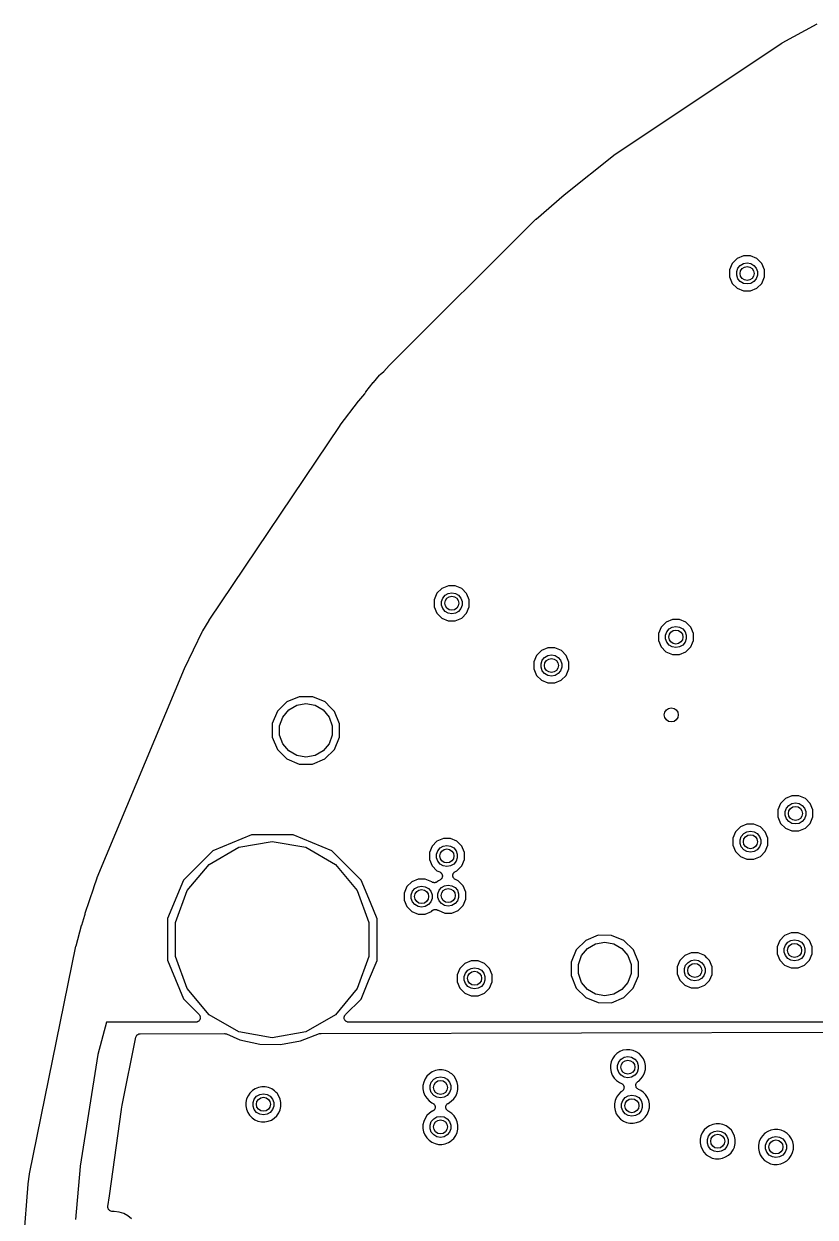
# Model space of a CAD drawing. Extents: x 83.8 to 170.2, y -169.8 to -83.8.
# Drawn here: x 83.84 to 106.44, y -122.99 to -88.9 of the extents above; entities that cross this region are included whole.
import ezdxf

# ---------------------------------------------------------------- set-up
doc = ezdxf.new("R2010")
doc.units = 0
doc.header["$MEASUREMENT"] = 0
doc.layers.add('BLACK', color=7, linetype='CONTINUOUS')

msp = doc.modelspace()

# ---------------------------------------------------------------- linework, layer by layer
at = {"layer": 'Black'}
for p, q in [((105.492, -89.4435), (106.496, -88.8986)), ((100.729, -92.6193), (105.482, -89.4495)), ((105.482, -89.4495), (105.487, -89.4471)), ((105.487, -89.4471), (105.492, -89.4435)), ((99.2713, -93.7829), (100.72, -92.6257)), ((100.72, -92.6257), (100.725, -92.6231)), ((100.725, -92.6231), (100.729, -92.6193)), ((98.468, -94.4743), (99.2677, -93.7859)), ((99.2677, -93.7859), (99.2697, -93.7846)), ((99.2697, -93.7846), (99.2713, -93.7829)), ((94.2786, -98.6487), (98.4612, -94.4806)), ((98.4612, -94.4806), (98.465, -94.478)), ((98.465, -94.478), (98.468, -94.4743)), ((104.068, -95.7461), (103.992, -95.9298)), ((104.209, -95.6056), (104.068, -95.7461)), ((104.393, -95.5296), (104.209, -95.6056)), ((104.231, -95.8791), (104.298, -95.799)), ((104.298, -95.799), (104.389, -95.7467)), ((104.389, -95.7467), (104.492, -95.7285)), ((104.592, -95.5298), (104.393, -95.5296)), ((104.492, -95.7285), (104.595, -95.7467)), ((104.775, -95.6061), (104.592, -95.5298)), ((104.595, -95.7467), (104.685, -95.799)), ((104.685, -95.799), (104.752, -95.8791)), ((104.916, -95.7468), (104.775, -95.6061)), ((104.992, -95.9307), (104.916, -95.7468)), ((103.992, -95.9298), (103.992, -96.1287)), ((103.992, -96.1287), (104.068, -96.3125)), ((104.195, -95.9774), (104.231, -95.8791)), ((104.195, -96.082), (104.195, -95.9774)), ((104.231, -96.1803), (104.195, -96.082)), ((104.752, -95.8791), (104.788, -95.9774)), ((104.788, -96.082), (104.752, -96.1803)), ((104.788, -95.9774), (104.788, -96.082)), ((104.915, -96.3133), (104.992, -96.1296)), ((104.992, -96.1296), (104.992, -95.9307)), ((104.068, -96.3125), (104.208, -96.4533)), ((104.208, -96.4533), (104.392, -96.5296)), ((104.298, -96.2604), (104.231, -96.1803)), ((104.389, -96.3127), (104.298, -96.2604)), ((104.492, -96.3308), (104.389, -96.3127)), ((104.595, -96.3127), (104.492, -96.3308)), ((104.591, -96.5298), (104.775, -96.4538)), ((104.685, -96.2604), (104.595, -96.3127)), ((104.752, -96.1803), (104.685, -96.2604)), ((104.775, -96.4538), (104.915, -96.3133)), ((104.392, -96.5296), (104.591, -96.5298)), ((94.0157, -98.9152), (94.1222, -98.8297)), ((94.1222, -98.8297), (94.272, -98.6558)), ((94.272, -98.6558), (94.2758, -98.6527)), ((94.2758, -98.6527), (94.2786, -98.6487)), ((93.6069, -99.4107), (93.8173, -99.1454)), ((93.8173, -99.1454), (93.8189, -99.144)), ((93.8189, -99.144), (93.82, -99.1421)), ((93.82, -99.1421), (93.9984, -98.9321)), ((93.9984, -98.9321), (94.0077, -98.9244)), ((94.0077, -98.9244), (94.0157, -98.9152)), ((93.3997, -99.6689), (93.5748, -99.4655)), ((93.5748, -99.4655), (93.5951, -99.4286)), ((93.5951, -99.4286), (93.6018, -99.4202)), ((93.6018, -99.4202), (93.6069, -99.4107)), ((92.8736, -100.368), (93.3945, -99.6754)), ((93.3945, -99.6754), (93.3975, -99.6725)), ((93.3975, -99.6725), (93.3997, -99.6689)), ((89.1308, -105.937), (92.8696, -100.373)), ((92.8696, -100.373), (92.872, -100.371)), ((92.872, -100.371), (92.8736, -100.368)), ((95.9599, -104.953), (95.776, -105.029)), ((96.1588, -104.953), (95.9599, -104.953)), ((96.3425, -105.029), (96.1588, -104.953)), ((95.6353, -105.169), (95.559, -105.353)), ((95.776, -105.029), (95.6353, -105.169)), ((95.7623, -105.401), (95.7981, -105.303)), ((95.7981, -105.303), (95.8653, -105.222)), ((95.8653, -105.222), (95.9559, -105.17)), ((95.9559, -105.17), (96.0589, -105.152)), ((96.0589, -105.152), (96.1619, -105.17)), ((96.1619, -105.17), (96.2525, -105.222)), ((96.2525, -105.222), (96.3197, -105.303)), ((96.3197, -105.303), (96.3555, -105.401)), ((96.483, -105.17), (96.3425, -105.029)), ((96.4906, -105.189), (96.483, -105.17)), ((96.559, -105.354), (96.4906, -105.189)), ((95.559, -105.353), (95.5588, -105.552)), ((95.5588, -105.552), (95.6348, -105.736)), ((95.7623, -105.505), (95.7623, -105.401)), ((95.7981, -105.604), (95.7623, -105.505)), ((95.8653, -105.684), (95.7981, -105.604)), ((95.9559, -105.736), (95.8653, -105.684)), ((96.2525, -105.684), (96.1619, -105.736)), ((96.3197, -105.604), (96.2525, -105.684)), ((96.3555, -105.505), (96.3197, -105.604)), ((96.3555, -105.401), (96.3555, -105.505)), ((96.4825, -105.737), (96.5588, -105.553)), ((96.5588, -105.553), (96.559, -105.354)), ((88.9452, -106.24), (89.128, -105.942)), ((89.128, -105.942), (89.1297, -105.94)), ((89.1297, -105.94), (89.1308, -105.937)), ((95.6348, -105.736), (95.7753, -105.877)), ((95.7753, -105.877), (95.959, -105.953)), ((96.0589, -105.754), (95.9559, -105.736)), ((95.959, -105.953), (96.1579, -105.953)), ((96.1619, -105.736), (96.0589, -105.754)), ((96.1579, -105.953), (96.3417, -105.877)), ((96.3417, -105.877), (96.4825, -105.737)), ((102.177, -105.994), (102.036, -106.135)), ((102.361, -105.918), (102.177, -105.994)), ((102.56, -105.918), (102.361, -105.918)), ((102.743, -105.995), (102.56, -105.918)), ((102.884, -106.135), (102.743, -105.995)), ((88.4298, -107.314), (88.939, -106.251)), ((88.939, -106.251), (88.9428, -106.246)), ((88.9428, -106.246), (88.9452, -106.24)), ((102.036, -106.135), (101.96, -106.318)), ((101.96, -106.318), (101.96, -106.517)), ((102.163, -106.366), (102.199, -106.268)), ((102.163, -106.471), (102.163, -106.366)), ((102.199, -106.268), (102.266, -106.188)), ((102.266, -106.188), (102.357, -106.135)), ((102.357, -106.135), (102.46, -106.117)), ((102.46, -106.117), (102.563, -106.135)), ((102.563, -106.135), (102.653, -106.188)), ((102.653, -106.188), (102.72, -106.268)), ((102.72, -106.268), (102.756, -106.366)), ((102.756, -106.366), (102.756, -106.471)), ((102.96, -106.319), (102.884, -106.135)), ((102.96, -106.518), (102.96, -106.319)), ((101.96, -106.517), (102.036, -106.701)), ((102.036, -106.701), (102.176, -106.842)), ((102.199, -106.569), (102.163, -106.471)), ((102.266, -106.649), (102.199, -106.569)), ((102.357, -106.701), (102.266, -106.649)), ((102.46, -106.719), (102.357, -106.701)), ((102.563, -106.701), (102.46, -106.719)), ((102.653, -106.649), (102.563, -106.701)), ((102.72, -106.569), (102.653, -106.649)), ((102.756, -106.471), (102.72, -106.569)), ((102.743, -106.842), (102.883, -106.702)), ((102.883, -106.702), (102.932, -106.585)), ((102.932, -106.585), (102.96, -106.518)), ((102.932, -106.585), (102.932, -106.585)), ((98.4801, -106.947), (98.4038, -107.131)), ((98.6208, -106.807), (98.4801, -106.947)), ((98.8047, -106.731), (98.6208, -106.807)), ((98.6429, -107.081), (98.7101, -107)), ((98.7101, -107), (98.8007, -106.948)), ((98.8007, -106.948), (98.9037, -106.93)), ((99.0036, -106.731), (98.8047, -106.731)), ((98.9037, -106.93), (99.0067, -106.948)), ((99.1873, -106.807), (99.0036, -106.731)), ((99.0067, -106.948), (99.0973, -107)), ((99.0973, -107), (99.1645, -107.081)), ((99.3278, -106.948), (99.1873, -106.807)), ((99.4038, -107.132), (99.3278, -106.948)), ((102.176, -106.842), (102.36, -106.918)), ((102.36, -106.918), (102.559, -106.918)), ((102.559, -106.918), (102.743, -106.842)), ((85.9313, -113.287), (88.4272, -107.32)), ((88.4272, -107.32), (88.429, -107.317)), ((88.429, -107.317), (88.4298, -107.314)), ((98.4038, -107.131), (98.4036, -107.33)), ((98.4036, -107.33), (98.4796, -107.514)), ((98.6071, -107.179), (98.6429, -107.081)), ((98.6071, -107.283), (98.6071, -107.179)), ((98.6429, -107.382), (98.6071, -107.283)), ((98.7101, -107.462), (98.6429, -107.382)), ((99.1645, -107.382), (99.0973, -107.462)), ((99.1645, -107.081), (99.2003, -107.179)), ((99.2003, -107.283), (99.1645, -107.382)), ((99.2003, -107.179), (99.2003, -107.283)), ((99.3273, -107.515), (99.4036, -107.331)), ((99.4036, -107.331), (99.4038, -107.132)), ((98.4796, -107.514), (98.6201, -107.655)), ((98.6201, -107.655), (98.8038, -107.731)), ((98.8007, -107.514), (98.7101, -107.462)), ((98.9037, -107.532), (98.8007, -107.514)), ((98.8038, -107.731), (99.0027, -107.731)), ((99.0067, -107.514), (98.9037, -107.532)), ((99.0027, -107.731), (99.1865, -107.655)), ((99.0973, -107.462), (99.0067, -107.514)), ((99.1865, -107.655), (99.3273, -107.515)), ((91.3491, -108.269), (91.0782, -108.54)), ((91.7028, -108.123), (91.3491, -108.269)), ((91.4016, -108.499), (91.6317, -108.367)), ((91.6317, -108.367), (91.8933, -108.32)), ((92.0855, -108.123), (91.7028, -108.123)), ((91.8933, -108.32), (92.1549, -108.367)), ((92.4389, -108.27), (92.0855, -108.123)), ((92.1549, -108.367), (92.385, -108.499)), ((92.5951, -108.427), (92.4389, -108.27)), ((91.0782, -108.54), (90.9315, -108.893)), ((91.14, -108.952), (91.2309, -108.703)), ((91.2309, -108.703), (91.4016, -108.499)), ((92.385, -108.499), (92.5557, -108.703)), ((92.5557, -108.703), (92.6466, -108.952)), ((92.7093, -108.541), (92.5951, -108.427)), ((92.8555, -108.895), (92.7093, -108.541)), ((90.9315, -108.893), (90.9311, -109.276)), ((91.14, -109.218), (91.14, -108.952)), ((92.6466, -108.952), (92.6466, -109.218)), ((92.8551, -109.277), (92.8555, -108.895)), ((90.9311, -109.276), (91.0773, -109.63)), ((91.2309, -109.468), (91.14, -109.218)), ((92.6466, -109.218), (92.5557, -109.468)), ((92.7084, -109.631), (92.8551, -109.277)), ((91.0773, -109.63), (91.3476, -109.9)), ((91.4016, -109.671), (91.2309, -109.468)), ((91.6317, -109.804), (91.4016, -109.671)), ((92.385, -109.671), (92.1549, -109.804)), ((92.5557, -109.468), (92.385, -109.671)), ((92.4375, -109.901), (92.7084, -109.631)), ((91.3476, -109.9), (91.7011, -110.047)), ((91.8933, -109.85), (91.6317, -109.804)), ((91.7011, -110.047), (92.0838, -110.047)), ((92.1549, -109.804), (91.8933, -109.85)), ((92.0838, -110.047), (92.4375, -109.901)), ((105.591, -111.034), (105.45, -111.174)), ((105.774, -110.958), (105.591, -111.034)), ((105.973, -110.958), (105.774, -110.958)), ((106.157, -111.034), (105.973, -110.958)), ((106.298, -111.175), (106.157, -111.034)), ((105.374, -111.358), (105.373, -111.557)), ((105.45, -111.174), (105.374, -111.358)), ((105.577, -111.405), (105.613, -111.307)), ((105.577, -111.51), (105.577, -111.405)), ((105.613, -111.307), (105.68, -111.227)), ((105.68, -111.227), (105.77, -111.175)), ((105.77, -111.175), (105.873, -111.156)), ((105.873, -111.156), (105.976, -111.175)), ((105.976, -111.175), (106.067, -111.227)), ((106.067, -111.227), (106.134, -111.307)), ((106.134, -111.307), (106.17, -111.405)), ((106.17, -111.405), (106.17, -111.51)), ((106.374, -111.359), (106.298, -111.175)), ((106.373, -111.558), (106.374, -111.359)), ((104.489, -111.765), (104.305, -111.841)), ((104.688, -111.765), (104.489, -111.765)), ((104.872, -111.842), (104.688, -111.765)), ((105.373, -111.557), (105.449, -111.741)), ((105.449, -111.741), (105.59, -111.881)), ((105.613, -111.608), (105.577, -111.51)), ((105.68, -111.688), (105.613, -111.608)), ((105.77, -111.741), (105.68, -111.688)), ((105.873, -111.759), (105.77, -111.741)), ((105.976, -111.741), (105.873, -111.759)), ((106.067, -111.688), (105.976, -111.741)), ((106.134, -111.608), (106.067, -111.688)), ((106.17, -111.51), (106.134, -111.608)), ((106.156, -111.882), (106.297, -111.741)), ((106.297, -111.741), (106.373, -111.558)), ((90.3391, -112.067), (89.2383, -112.522)), ((91.5302, -112.069), (90.3391, -112.067)), ((92.6302, -112.525), (91.5302, -112.069)), ((104.165, -111.982), (104.088, -112.165)), ((104.088, -112.165), (104.088, -112.364)), ((104.305, -111.841), (104.165, -111.982)), ((104.292, -112.213), (104.327, -112.115)), ((104.327, -112.115), (104.395, -112.035)), ((104.395, -112.035), (104.485, -111.982)), ((104.485, -111.982), (104.588, -111.964)), ((104.588, -111.964), (104.691, -111.982)), ((104.691, -111.982), (104.782, -112.035)), ((104.782, -112.035), (104.849, -112.115)), ((104.849, -112.115), (104.885, -112.213)), ((105.012, -111.983), (104.872, -111.842)), ((105.088, -112.166), (105.012, -111.983)), ((105.088, -112.365), (105.088, -112.166)), ((105.59, -111.881), (105.774, -111.958)), ((105.774, -111.958), (105.972, -111.958)), ((105.972, -111.958), (106.156, -111.882)), ((89.1292, -112.913), (89.9727, -112.426)), ((89.9727, -112.426), (90.932, -112.257)), ((90.932, -112.257), (91.8913, -112.426)), ((91.8913, -112.426), (92.7348, -112.913)), ((95.4954, -112.391), (95.4191, -112.575)), ((95.6361, -112.25), (95.4954, -112.391)), ((95.82, -112.174), (95.6361, -112.25)), ((95.6582, -112.524), (95.7254, -112.444)), ((95.7254, -112.444), (95.816, -112.391)), ((95.816, -112.391), (95.919, -112.373)), ((96.0189, -112.175), (95.82, -112.174)), ((95.919, -112.373), (96.022, -112.391)), ((96.2026, -112.251), (96.0189, -112.175)), ((96.022, -112.391), (96.1126, -112.444)), ((96.1126, -112.444), (96.1798, -112.524)), ((96.3431, -112.392), (96.2026, -112.251)), ((96.3623, -112.438), (96.3431, -112.392)), ((96.4191, -112.575), (96.3623, -112.438)), ((104.088, -112.364), (104.164, -112.548)), ((104.292, -112.318), (104.292, -112.213)), ((104.327, -112.416), (104.292, -112.318)), ((104.395, -112.496), (104.327, -112.416)), ((104.485, -112.548), (104.395, -112.496)), ((104.782, -112.496), (104.691, -112.548)), ((104.849, -112.416), (104.782, -112.496)), ((104.885, -112.318), (104.849, -112.416)), ((104.885, -112.213), (104.885, -112.318)), ((105.012, -112.549), (105.088, -112.365)), ((89.2383, -112.522), (88.3953, -113.364)), ((93.4717, -113.368), (92.6302, -112.525)), ((95.4191, -112.575), (95.4189, -112.773)), ((95.4189, -112.773), (95.4949, -112.957)), ((95.6224, -112.622), (95.6582, -112.524)), ((95.6224, -112.727), (95.6224, -112.622)), ((95.6582, -112.825), (95.6224, -112.727)), ((95.7254, -112.905), (95.6582, -112.825)), ((96.1798, -112.825), (96.1126, -112.905)), ((96.1798, -112.524), (96.2156, -112.622)), ((96.2156, -112.727), (96.1798, -112.825)), ((96.2156, -112.622), (96.2156, -112.727)), ((96.3426, -112.958), (96.4189, -112.774)), ((96.4189, -112.774), (96.4191, -112.575)), ((104.164, -112.548), (104.305, -112.689)), ((104.305, -112.689), (104.488, -112.765)), ((104.588, -112.567), (104.485, -112.548)), ((104.488, -112.765), (104.687, -112.765)), ((104.691, -112.548), (104.588, -112.567)), ((104.687, -112.765), (104.871, -112.69)), ((104.871, -112.689), (105.012, -112.549)), ((104.871, -112.69), (104.871, -112.689)), ((104.871, -112.69), (104.871, -112.69)), ((88.5031, -113.66), (89.1292, -112.913)), ((92.7348, -112.913), (93.3609, -113.66)), ((95.4949, -112.957), (95.6354, -113.098)), ((95.6354, -113.098), (95.7126, -113.13)), ((95.7126, -113.13), (95.7266, -113.139)), ((95.816, -112.957), (95.7254, -112.905)), ((95.7266, -113.139), (95.7413, -113.147)), ((95.7413, -113.147), (95.7451, -113.151)), ((95.7451, -113.151), (95.7498, -113.154)), ((95.7498, -113.154), (95.7599, -113.167)), ((95.7599, -113.167), (95.7711, -113.179)), ((95.7711, -113.179), (95.7732, -113.184)), ((95.7732, -113.184), (95.7766, -113.189)), ((95.7766, -113.189), (95.7816, -113.205)), ((95.919, -112.976), (95.816, -112.957)), ((96.022, -112.957), (95.919, -112.976)), ((96.1126, -112.905), (96.022, -112.957)), ((96.0884, -113.204), (96.0948, -113.189)), ((96.0948, -113.189), (96.0998, -113.173)), ((96.0998, -113.173), (96.1032, -113.168)), ((96.1032, -113.168), (96.1053, -113.163)), ((96.1053, -113.163), (96.1166, -113.151)), ((96.1166, -113.151), (96.1267, -113.138)), ((96.1267, -113.138), (96.1314, -113.135)), ((96.1314, -113.135), (96.1352, -113.131)), ((96.1352, -113.131), (96.1499, -113.123)), ((96.1499, -113.123), (96.1639, -113.114)), ((96.1639, -113.114), (96.2019, -113.099)), ((96.2019, -113.099), (96.3426, -112.958)), ((85.8386, -113.571), (85.9276, -113.297)), ((85.9276, -113.297), (85.9301, -113.292)), ((85.9301, -113.292), (85.9313, -113.287)), ((88.3953, -113.364), (87.9385, -114.464)), ((93.7354, -114.006), (93.4717, -113.368)), ((94.915, -113.41), (94.7742, -113.55)), ((95.0988, -113.334), (94.915, -113.41)), ((95.2977, -113.334), (95.0988, -113.334)), ((95.4861, -113.412), (95.2977, -113.334)), ((95.4902, -113.416), (95.4861, -113.412)), ((95.5002, -113.421), (95.4902, -113.416)), ((95.5093, -113.427), (95.5002, -113.421)), ((95.5201, -113.43), (95.5093, -113.427)), ((95.5301, -113.435), (95.5201, -113.43)), ((95.5412, -113.436), (95.5301, -113.435)), ((95.5519, -113.439), (95.5412, -113.436)), ((95.563, -113.438), (95.5519, -113.439)), ((95.574, -113.439), (95.563, -113.438)), ((95.5848, -113.436), (95.574, -113.439)), ((95.5959, -113.435), (95.5848, -113.436)), ((95.6059, -113.43), (95.5959, -113.435)), ((95.6167, -113.427), (95.6059, -113.43)), ((95.6258, -113.421), (95.6167, -113.427)), ((95.6358, -113.416), (95.6258, -113.421)), ((95.6437, -113.408), (95.6358, -113.416)), ((95.6528, -113.402), (95.6437, -113.408)), ((95.6744, -113.38), (95.6528, -113.402)), ((95.7124, -113.365), (95.6744, -113.38)), ((95.7264, -113.356), (95.7124, -113.365)), ((95.7411, -113.348), (95.7264, -113.356)), ((95.7449, -113.344), (95.7411, -113.348)), ((95.7496, -113.341), (95.7449, -113.344)), ((95.7597, -113.328), (95.7496, -113.341)), ((95.771, -113.316), (95.7597, -113.328)), ((95.7637, -113.574), (95.8543, -113.522)), ((95.7731, -113.311), (95.771, -113.316)), ((95.7765, -113.306), (95.7731, -113.311)), ((95.7815, -113.29), (95.7765, -113.306)), ((95.7879, -113.275), (95.7815, -113.29)), ((95.7816, -113.205), (95.7879, -113.22)), ((95.7879, -113.22), (95.7882, -113.226)), ((95.7881, -113.269), (95.7879, -113.275)), ((95.7898, -113.264), (95.7881, -113.269)), ((95.7882, -113.226), (95.7898, -113.231)), ((95.7898, -113.231), (95.7891, -113.248)), ((95.7891, -113.248), (95.7898, -113.264)), ((95.8543, -113.522), (95.9573, -113.503)), ((95.9573, -113.503), (96.0603, -113.522)), ((96.0603, -113.522), (96.1509, -113.574)), ((96.0865, -113.215), (96.0882, -113.21)), ((96.0872, -113.232), (96.0865, -113.215)), ((96.0865, -113.248), (96.0872, -113.232)), ((96.0881, -113.253), (96.0865, -113.248)), ((96.0884, -113.259), (96.0881, -113.253)), ((96.0882, -113.21), (96.0884, -113.204)), ((96.0947, -113.274), (96.0884, -113.259)), ((96.0997, -113.29), (96.0947, -113.274)), ((96.1031, -113.295), (96.0997, -113.29)), ((96.1052, -113.3), (96.1031, -113.295)), ((96.1164, -113.312), (96.1052, -113.3)), ((96.1265, -113.325), (96.1164, -113.312)), ((96.1312, -113.328), (96.1265, -113.325)), ((96.135, -113.332), (96.1312, -113.328)), ((96.1497, -113.34), (96.135, -113.332)), ((96.1637, -113.349), (96.1497, -113.34)), ((96.2409, -113.381), (96.1637, -113.349)), ((96.3814, -113.522), (96.2409, -113.381)), ((96.4574, -113.706), (96.3814, -113.522)), ((85.5901, -114.307), (85.8336, -113.58)), ((85.8336, -113.58), (85.8386, -113.571)), ((88.1699, -114.575), (88.5031, -113.66)), ((93.3609, -113.66), (93.6941, -114.575)), ((94.6979, -113.734), (94.6977, -113.933)), ((94.7742, -113.55), (94.6979, -113.734)), ((94.9013, -113.781), (94.937, -113.683)), ((94.9013, -113.886), (94.9013, -113.781)), ((94.937, -113.683), (95.0043, -113.603)), ((95.0043, -113.603), (95.0948, -113.551)), ((95.0948, -113.551), (95.1978, -113.533)), ((95.1978, -113.533), (95.3008, -113.551)), ((95.3008, -113.551), (95.3914, -113.603)), ((95.3914, -113.603), (95.4586, -113.683)), ((95.4586, -113.683), (95.4944, -113.781)), ((95.4944, -113.781), (95.4944, -113.886)), ((95.6607, -113.752), (95.6965, -113.654)), ((95.6607, -113.857), (95.6607, -113.752)), ((95.6965, -113.955), (95.6607, -113.857)), ((95.6965, -113.654), (95.7637, -113.574)), ((96.1509, -113.574), (96.2181, -113.654)), ((96.2181, -113.654), (96.2539, -113.752)), ((96.2539, -113.857), (96.2181, -113.955)), ((96.2539, -113.752), (96.2539, -113.857)), ((96.4572, -113.904), (96.4574, -113.706)), ((93.9265, -114.469), (93.7354, -114.006)), ((94.6977, -113.933), (94.7737, -114.117)), ((94.7737, -114.117), (94.9142, -114.257)), ((94.937, -113.984), (94.9013, -113.886)), ((95.0043, -114.064), (94.937, -113.984)), ((95.0948, -114.117), (95.0043, -114.064)), ((95.1978, -114.135), (95.0948, -114.117)), ((95.3008, -114.117), (95.1978, -114.135)), ((95.3914, -114.064), (95.3008, -114.117)), ((95.4586, -113.984), (95.3914, -114.064)), ((95.4944, -113.886), (95.4586, -113.984)), ((95.5294, -114.217), (95.5385, -114.211)), ((95.5385, -114.211), (95.5492, -114.208)), ((95.5492, -114.208), (95.5593, -114.203)), ((95.5593, -114.203), (95.5703, -114.203)), ((95.5703, -114.203), (95.5811, -114.2)), ((95.5811, -114.2), (95.5921, -114.201)), ((95.5921, -114.201), (95.6032, -114.2)), ((95.6032, -114.2), (95.6139, -114.203)), ((95.6139, -114.203), (95.625, -114.204)), ((95.625, -114.204), (95.6351, -114.208)), ((95.6351, -114.208), (95.6458, -114.211)), ((95.6458, -114.211), (95.6549, -114.218)), ((95.7637, -114.035), (95.6965, -113.955)), ((95.8543, -114.088), (95.7637, -114.035)), ((95.9573, -114.106), (95.8543, -114.088)), ((96.0603, -114.088), (95.9573, -114.106)), ((96.1509, -114.035), (96.0603, -114.088)), ((96.2181, -113.955), (96.1509, -114.035)), ((96.2401, -114.229), (96.3809, -114.088)), ((96.3809, -114.088), (96.4572, -113.904)), ((85.4884, -114.65), (85.5808, -114.365)), ((85.5808, -114.365), (85.5843, -114.333)), ((85.5843, -114.333), (85.5881, -114.32)), ((85.5881, -114.32), (85.5901, -114.307)), ((87.9385, -114.464), (87.9375, -115.655)), ((93.9255, -115.66), (93.9265, -114.469)), ((94.9142, -114.257), (95.0979, -114.334)), ((95.0979, -114.334), (95.2969, -114.334)), ((95.2969, -114.334), (95.4807, -114.258)), ((95.4807, -114.258), (95.5023, -114.236)), ((95.5023, -114.236), (95.5114, -114.23)), ((95.5114, -114.23), (95.5193, -114.222)), ((95.5193, -114.222), (95.5294, -114.217)), ((95.6549, -114.218), (95.665, -114.222)), ((95.665, -114.222), (95.669, -114.226)), ((95.669, -114.226), (95.8574, -114.305)), ((95.8574, -114.305), (96.0563, -114.305)), ((96.0563, -114.305), (96.2401, -114.229)), ((85.3283, -115.243), (85.4866, -114.656)), ((85.4866, -114.656), (85.4879, -114.653)), ((85.4879, -114.653), (85.4884, -114.65)), ((88.1699, -115.549), (88.1699, -114.575)), ((93.6941, -114.575), (93.6941, -115.549)), ((105.749, -114.871), (105.565, -114.947)), ((105.948, -114.871), (105.749, -114.871)), ((106.132, -114.947), (105.948, -114.871)), ((99.8835, -115.087), (99.6126, -115.357)), ((100.237, -114.94), (99.8835, -115.087)), ((99.936, -115.317), (100.166, -115.184)), ((100.166, -115.184), (100.428, -115.138)), ((100.62, -114.941), (100.237, -114.94)), ((100.428, -115.138), (100.689, -115.184)), ((100.973, -115.088), (100.62, -114.941)), ((100.689, -115.184), (100.919, -115.317)), ((101.244, -115.358), (100.973, -115.088)), ((105.424, -115.087), (105.348, -115.271)), ((105.565, -114.947), (105.424, -115.087)), ((105.551, -115.318), (105.587, -115.22)), ((105.587, -115.22), (105.654, -115.14)), ((105.654, -115.14), (105.745, -115.088)), ((105.745, -115.088), (105.848, -115.07)), ((105.848, -115.07), (105.951, -115.088)), ((105.951, -115.088), (106.042, -115.14)), ((106.042, -115.14), (106.109, -115.22)), ((106.109, -115.22), (106.145, -115.318)), ((106.272, -115.088), (106.132, -114.947)), ((106.348, -115.272), (106.272, -115.088)), ((84.0027, -121.756), (85.3264, -115.25)), ((85.3264, -115.25), (85.3279, -115.247)), ((85.3279, -115.247), (85.3283, -115.243)), ((88.5031, -116.464), (88.1699, -115.549)), ((93.6941, -115.549), (93.3609, -116.464)), ((99.6126, -115.357), (99.4659, -115.71)), ((99.6744, -115.77), (99.7653, -115.52)), ((99.7653, -115.52), (99.936, -115.317)), ((100.919, -115.317), (101.09, -115.52)), ((101.09, -115.52), (101.181, -115.77)), ((101.39, -115.712), (101.244, -115.358)), ((102.715, -115.519), (102.575, -115.66)), ((102.899, -115.443), (102.715, -115.519)), ((103.098, -115.443), (102.899, -115.443)), ((103.282, -115.52), (103.098, -115.443)), ((103.347, -115.585), (103.282, -115.52)), ((105.348, -115.271), (105.348, -115.47)), ((105.348, -115.47), (105.424, -115.654)), ((105.551, -115.423), (105.551, -115.318)), ((105.587, -115.521), (105.551, -115.423)), ((105.654, -115.601), (105.587, -115.521)), ((106.109, -115.521), (106.042, -115.601)), ((106.145, -115.423), (106.109, -115.521)), ((106.145, -115.318), (106.145, -115.423)), ((106.272, -115.654), (106.348, -115.471)), ((106.348, -115.471), (106.348, -115.272)), ((87.9375, -115.655), (88.3923, -116.756)), ((93.6828, -116.244), (93.9255, -115.66)), ((96.2867, -115.885), (96.2104, -116.069)), ((96.4275, -115.745), (96.2867, -115.885)), ((96.6113, -115.669), (96.4275, -115.745)), ((96.5168, -115.938), (96.6073, -115.886)), ((96.6073, -115.886), (96.7103, -115.868)), ((96.8102, -115.669), (96.6113, -115.669)), ((96.7103, -115.868), (96.8133, -115.886)), ((96.9939, -115.745), (96.8102, -115.669)), ((96.8133, -115.886), (96.9039, -115.938)), ((97.1345, -115.886), (96.9939, -115.745)), ((97.2104, -116.07), (97.1345, -115.886)), ((99.4659, -115.71), (99.4655, -116.093)), ((99.6744, -116.035), (99.6744, -115.77)), ((101.181, -115.77), (101.181, -116.035)), ((101.39, -116.067), (101.39, -115.712)), ((102.575, -115.66), (102.498, -115.843)), ((102.498, -115.843), (102.498, -116.042)), ((102.702, -115.891), (102.737, -115.793)), ((102.702, -115.996), (102.702, -115.891)), ((102.737, -115.793), (102.805, -115.713)), ((102.805, -115.713), (102.895, -115.66)), ((102.895, -115.66), (102.998, -115.642)), ((102.998, -115.642), (103.101, -115.66)), ((103.101, -115.66), (103.192, -115.713)), ((103.192, -115.713), (103.259, -115.793)), ((103.259, -115.793), (103.295, -115.891)), ((103.295, -115.891), (103.295, -115.996)), ((103.422, -115.66), (103.347, -115.585)), ((103.498, -115.844), (103.422, -115.66)), ((103.498, -116.043), (103.498, -115.844)), ((105.424, -115.654), (105.564, -115.794)), ((105.564, -115.794), (105.748, -115.871)), ((105.745, -115.654), (105.654, -115.601)), ((105.848, -115.672), (105.745, -115.654)), ((105.748, -115.871), (105.947, -115.871)), ((105.951, -115.654), (105.848, -115.672)), ((105.947, -115.871), (106.131, -115.795)), ((106.042, -115.601), (105.951, -115.654)), ((106.131, -115.795), (106.272, -115.654)), ((93.4687, -116.76), (93.6828, -116.244)), ((96.2104, -116.069), (96.2103, -116.268)), ((96.4138, -116.117), (96.4495, -116.018)), ((96.4138, -116.221), (96.4138, -116.117)), ((96.4495, -116.32), (96.4138, -116.221)), ((96.4495, -116.018), (96.5168, -115.938)), ((96.9039, -115.938), (96.9711, -116.018)), ((96.9711, -116.018), (97.0069, -116.117)), ((97.0069, -116.221), (96.9711, -116.32)), ((97.0069, -116.117), (97.0069, -116.221)), ((97.2103, -116.269), (97.2104, -116.118)), ((97.2104, -116.118), (97.2104, -116.07)), ((97.2104, -116.118), (97.2104, -116.118)), ((99.4655, -116.093), (99.6117, -116.447)), ((99.7653, -116.285), (99.6744, -116.035)), ((101.181, -116.035), (101.09, -116.285)), ((101.243, -116.448), (101.39, -116.095)), ((101.39, -116.095), (101.39, -116.067)), ((102.498, -116.042), (102.574, -116.226)), ((102.574, -116.226), (102.715, -116.367)), ((102.737, -116.094), (102.702, -115.996)), ((102.805, -116.174), (102.737, -116.094)), ((102.895, -116.226), (102.805, -116.174)), ((102.998, -116.244), (102.895, -116.226)), ((103.101, -116.226), (102.998, -116.244)), ((103.192, -116.174), (103.101, -116.226)), ((103.259, -116.094), (103.192, -116.174)), ((103.295, -115.996), (103.259, -116.094)), ((103.281, -116.367), (103.422, -116.227)), ((103.422, -116.227), (103.491, -116.061)), ((103.491, -116.061), (103.498, -116.043)), ((103.491, -116.061), (103.491, -116.061)), ((103.491, -116.061), (103.491, -116.061)), ((89.1292, -117.211), (88.5031, -116.464)), ((93.3609, -116.464), (92.7348, -117.211)), ((96.2103, -116.268), (96.2862, -116.452)), ((96.2862, -116.452), (96.4267, -116.593)), ((96.4267, -116.593), (96.6104, -116.669)), ((96.5168, -116.4), (96.4495, -116.32)), ((96.6073, -116.452), (96.5168, -116.4)), ((96.7103, -116.47), (96.6073, -116.452)), ((96.8133, -116.452), (96.7103, -116.47)), ((96.8094, -116.669), (96.9932, -116.593)), ((96.9039, -116.4), (96.8133, -116.452)), ((96.9711, -116.32), (96.9039, -116.4)), ((96.9932, -116.593), (97.134, -116.453)), ((97.134, -116.453), (97.2103, -116.269)), ((99.6117, -116.447), (99.882, -116.718)), ((99.936, -116.489), (99.7653, -116.285)), ((100.166, -116.621), (99.936, -116.489)), ((100.919, -116.489), (100.689, -116.621)), ((101.09, -116.285), (100.919, -116.489)), ((100.972, -116.719), (101.243, -116.448)), ((102.715, -116.367), (102.898, -116.443)), ((102.898, -116.443), (103.097, -116.443)), ((103.097, -116.443), (103.281, -116.367)), ((88.3923, -116.756), (88.8413, -117.205)), ((93.0221, -117.206), (93.4687, -116.76)), ((96.6104, -116.669), (96.8094, -116.669)), ((99.882, -116.718), (100.235, -116.864)), ((100.428, -116.668), (100.166, -116.621)), ((100.235, -116.864), (100.618, -116.865)), ((100.689, -116.621), (100.428, -116.668)), ((100.618, -116.865), (100.972, -116.719)), ((88.8413, -117.205), (88.8507, -117.219)), ((88.8507, -117.219), (88.8614, -117.232)), ((88.8614, -117.232), (88.8633, -117.237)), ((88.8633, -117.237), (88.8665, -117.242)), ((88.8665, -117.242), (88.8708, -117.258)), ((88.8708, -117.258), (88.8765, -117.273)), ((88.8765, -117.273), (88.8765, -117.279)), ((88.8765, -117.279), (88.8779, -117.284)), ((89.9727, -117.698), (89.1292, -117.211)), ((92.7348, -117.211), (91.8913, -117.698)), ((92.9853, -117.285), (92.9868, -117.279)), ((92.9868, -117.274), (92.9925, -117.258)), ((92.9868, -117.279), (92.9868, -117.274)), ((92.9925, -117.258), (92.9968, -117.242)), ((92.9968, -117.242), (93, -117.238)), ((93, -117.238), (93.0019, -117.232)), ((93.0019, -117.232), (93.0126, -117.22)), ((93.0126, -117.22), (93.0221, -117.206)), ((86.1969, -117.422), (85.9505, -118.343)), ((88.7514, -117.422), (86.1969, -117.422)), ((88.7677, -117.419), (88.7514, -117.422)), ((88.7841, -117.418), (88.7677, -117.419)), ((88.7892, -117.416), (88.7841, -117.418)), ((88.7948, -117.415), (88.7892, -117.416)), ((88.8091, -117.406), (88.7948, -117.415)), ((88.8241, -117.399), (88.8091, -117.406)), ((88.8281, -117.395), (88.8241, -117.399)), ((88.833, -117.392), (88.8281, -117.395)), ((88.8436, -117.38), (88.833, -117.392)), ((88.8553, -117.368), (88.8436, -117.38)), ((88.8577, -117.363), (88.8553, -117.368)), ((88.8614, -117.359), (88.8577, -117.363)), ((88.867, -117.343), (88.8614, -117.359)), ((88.874, -117.328), (88.867, -117.343)), ((88.8745, -117.323), (88.874, -117.328)), ((88.8764, -117.317), (88.8745, -117.323)), ((88.8779, -117.284), (88.8764, -117.301)), ((88.8764, -117.301), (88.8764, -117.317)), ((92.9868, -117.301), (92.9853, -117.285)), ((92.9868, -117.318), (92.9868, -117.301)), ((92.9887, -117.323), (92.9868, -117.318)), ((92.9891, -117.329), (92.9887, -117.323)), ((92.9962, -117.344), (92.9891, -117.329)), ((93.0019, -117.359), (92.9962, -117.344)), ((93.0054, -117.364), (93.0019, -117.359)), ((93.0078, -117.369), (93.0054, -117.364)), ((93.0195, -117.38), (93.0078, -117.369)), ((93.0302, -117.393), (93.0195, -117.38)), ((93.035, -117.396), (93.0302, -117.393)), ((93.0389, -117.4), (93.035, -117.396)), ((93.054, -117.407), (93.0389, -117.4)), ((93.0684, -117.415), (93.054, -117.407)), ((93.0738, -117.416), (93.0684, -117.415)), ((93.0789, -117.419), (93.0738, -117.416)), ((93.0954, -117.42), (93.0789, -117.419)), ((93.1118, -117.423), (93.0954, -117.42)), ((114.449, -117.426), (93.1118, -117.423)), ((86.6481, -119.797), (87.0368, -117.854)), ((87.0368, -117.854), (87.0442, -117.835)), ((87.0442, -117.835), (87.0512, -117.815)), ((87.0512, -117.815), (87.0522, -117.814)), ((87.0522, -117.814), (87.0528, -117.813)), ((87.0528, -117.813), (87.0663, -117.797)), ((87.0663, -117.797), (87.0795, -117.781)), ((87.0795, -117.781), (87.0808, -117.781)), ((87.0808, -117.781), (87.0819, -117.779)), ((87.0819, -117.779), (87.0999, -117.77)), ((87.0999, -117.77), (87.1176, -117.759)), ((87.1176, -117.759), (87.1192, -117.759)), ((87.1192, -117.759), (87.1206, -117.758)), ((87.1206, -117.758), (87.1408, -117.755)), ((87.1408, -117.755), (87.161, -117.752)), ((87.161, -117.752), (89.5715, -117.747)), ((89.5715, -117.747), (89.5756, -117.747)), ((89.5756, -117.747), (89.5797, -117.747)), ((89.5797, -117.747), (89.5972, -117.751)), ((89.5972, -117.751), (89.615, -117.754)), ((89.615, -117.754), (89.6186, -117.756)), ((89.6186, -117.756), (89.6226, -117.757)), ((89.6226, -117.757), (90.0023, -117.923)), ((90.932, -117.867), (89.9727, -117.698)), ((90.0023, -117.923), (90.5758, -118.049)), ((91.8913, -117.698), (90.932, -117.867)), ((91.1628, -118.062), (91.741, -117.96)), ((91.741, -117.96), (92.2821, -117.75)), ((92.2821, -117.75), (92.2833, -117.75)), ((92.2833, -117.75), (92.2843, -117.749)), ((92.2843, -117.749), (92.3049, -117.745)), ((92.3049, -117.745), (92.3254, -117.741)), ((92.3254, -117.741), (92.3266, -117.741)), ((92.3266, -117.741), (92.3278, -117.741)), ((92.3278, -117.741), (115.325, -117.695)), ((90.5758, -118.049), (91.1628, -118.062)), ((100.856, -118.263), (100.774, -118.316)), ((100.947, -118.226), (100.856, -118.263)), ((101.044, -118.208), (100.947, -118.226)), ((101.142, -118.208), (101.044, -118.208)), ((101.238, -118.228), (101.142, -118.208)), ((101.328, -118.266), (101.238, -118.228)), ((101.41, -118.321), (101.328, -118.266)), ((85.9492, -118.349), (85.442, -121.539)), ((85.9505, -118.343), (85.9492, -118.349)), ((100.61, -118.556), (100.59, -118.652)), ((100.649, -118.466), (100.61, -118.556)), ((100.704, -118.385), (100.649, -118.466)), ((100.774, -118.316), (100.704, -118.385)), ((100.793, -118.656), (100.828, -118.557)), ((100.828, -118.557), (100.896, -118.477)), ((100.896, -118.477), (100.986, -118.425)), ((100.986, -118.425), (101.089, -118.407)), ((101.089, -118.407), (101.192, -118.425)), ((101.192, -118.425), (101.283, -118.477)), ((101.283, -118.477), (101.35, -118.557)), ((101.35, -118.557), (101.386, -118.656)), ((101.479, -118.39), (101.41, -118.321)), ((101.533, -118.472), (101.479, -118.39)), ((101.57, -118.563), (101.533, -118.472)), ((101.589, -118.658), (101.57, -118.563)), ((95.3501, -118.963), (95.2947, -119.044)), ((95.4202, -118.894), (95.3501, -118.963)), ((95.5022, -118.841), (95.4202, -118.894)), ((95.5931, -118.804), (95.5022, -118.841)), ((95.6894, -118.786), (95.5931, -118.804)), ((95.632, -119.003), (95.735, -118.985)), ((95.7875, -118.786), (95.6894, -118.786)), ((95.735, -118.985), (95.838, -119.003)), ((95.8835, -118.806), (95.7875, -118.786)), ((95.9739, -118.844), (95.8835, -118.806)), ((96.0066, -118.866), (95.9739, -118.844)), ((96.0552, -118.899), (96.0066, -118.866)), ((96.0066, -118.866), (96.0066, -118.866)), ((96.1243, -118.968), (96.0552, -118.899)), ((96.1786, -119.05), (96.1243, -118.968)), ((100.59, -118.652), (100.589, -118.75)), ((100.589, -118.75), (100.606, -118.846)), ((100.606, -118.846), (100.642, -118.938)), ((100.642, -118.938), (100.696, -119.02)), ((100.793, -118.76), (100.793, -118.656)), ((100.828, -118.859), (100.793, -118.76)), ((100.896, -118.939), (100.828, -118.859)), ((100.986, -118.991), (100.896, -118.939)), ((101.283, -118.939), (101.192, -118.991)), ((101.35, -118.859), (101.283, -118.939)), ((101.386, -118.76), (101.35, -118.859)), ((101.386, -118.656), (101.386, -118.76)), ((101.47, -119.036), (101.526, -118.956)), ((101.526, -118.956), (101.566, -118.867)), ((101.566, -118.867), (101.588, -118.772)), ((101.588, -118.772), (101.589, -118.658)), ((90.4463, -119.324), (90.3643, -119.378)), ((90.5372, -119.287), (90.4463, -119.324)), ((90.6336, -119.269), (90.5372, -119.287)), ((90.7316, -119.269), (90.6336, -119.269)), ((90.8277, -119.289), (90.7316, -119.269)), ((90.9181, -119.327), (90.8277, -119.289)), ((90.9994, -119.382), (90.9181, -119.327)), ((95.2357, -119.23), (95.2343, -119.328)), ((95.2343, -119.328), (95.252, -119.424)), ((95.2561, -119.134), (95.2357, -119.23)), ((95.2947, -119.044), (95.2561, -119.134)), ((95.4384, -119.234), (95.4742, -119.135)), ((95.4384, -119.338), (95.4384, -119.234)), ((95.4742, -119.135), (95.5414, -119.055)), ((95.5414, -119.055), (95.632, -119.003)), ((95.838, -119.003), (95.9286, -119.055)), ((95.9286, -119.055), (95.9958, -119.135)), ((95.9958, -119.135), (96.0315, -119.234)), ((96.0315, -119.234), (96.0315, -119.338)), ((96.216, -119.141), (96.1786, -119.05)), ((96.2348, -119.236), (96.216, -119.141)), ((96.2332, -119.35), (96.2348, -119.236)), ((100.696, -119.02), (100.764, -119.091)), ((100.764, -119.091), (100.844, -119.147)), ((100.844, -119.147), (100.903, -119.172)), ((100.903, -119.172), (100.906, -119.174)), ((100.906, -119.174), (100.909, -119.175)), ((100.909, -119.175), (100.924, -119.186)), ((100.924, -119.186), (100.939, -119.197)), ((100.939, -119.197), (100.942, -119.199)), ((100.942, -119.199), (100.944, -119.202)), ((100.944, -119.202), (100.955, -119.217)), ((100.955, -119.217), (100.966, -119.232)), ((100.973, -119.325), (100.965, -119.342)), ((100.966, -119.232), (100.967, -119.235)), ((100.967, -119.235), (100.969, -119.238)), ((100.969, -119.238), (100.973, -119.257)), ((100.973, -119.257), (100.978, -119.274)), ((100.974, -119.322), (100.973, -119.325)), ((100.975, -119.318), (100.974, -119.322)), ((100.976, -119.3), (100.975, -119.318)), ((100.979, -119.281), (100.976, -119.3)), ((100.978, -119.274), (100.978, -119.278)), ((100.978, -119.278), (100.979, -119.281)), ((101.089, -119.009), (100.986, -118.991)), ((101.192, -118.991), (101.089, -119.009)), ((101.314, -119.233), (101.316, -119.216)), ((101.315, -119.238), (101.314, -119.233)), ((101.315, -119.244), (101.315, -119.238)), ((101.32, -119.26), (101.315, -119.244)), ((101.316, -119.216), (101.317, -119.2)), ((101.317, -119.2), (101.319, -119.195)), ((101.319, -119.195), (101.32, -119.189)), ((101.32, -119.189), (101.327, -119.174)), ((101.323, -119.276), (101.32, -119.26)), ((101.326, -119.281), (101.323, -119.276)), ((101.328, -119.286), (101.326, -119.281)), ((101.327, -119.174), (101.334, -119.159)), ((101.338, -119.299), (101.328, -119.286)), ((101.334, -119.159), (101.337, -119.155)), ((101.337, -119.155), (101.34, -119.15)), ((101.347, -119.313), (101.338, -119.299)), ((101.34, -119.15), (101.352, -119.139)), ((101.351, -119.317), (101.347, -119.313)), ((101.354, -119.321), (101.351, -119.317)), ((101.352, -119.139), (101.364, -119.126)), ((101.368, -119.33), (101.354, -119.321)), ((101.364, -119.126), (101.369, -119.124)), ((101.369, -119.124), (101.373, -119.12)), ((101.373, -119.12), (101.399, -119.104)), ((101.399, -119.104), (101.47, -119.036)), ((90.2002, -119.617), (90.1798, -119.713)), ((90.2388, -119.527), (90.2002, -119.617)), ((90.2942, -119.446), (90.2388, -119.527)), ((90.3643, -119.378), (90.2942, -119.446)), ((90.3825, -119.717), (90.4183, -119.619)), ((90.4183, -119.619), (90.4855, -119.538)), ((90.4855, -119.538), (90.5761, -119.486)), ((90.5761, -119.486), (90.6791, -119.468)), ((90.6791, -119.468), (90.7821, -119.486)), ((90.7821, -119.486), (90.8727, -119.538)), ((90.8727, -119.538), (90.9399, -119.619)), ((90.9399, -119.619), (90.9757, -119.717)), ((91.0452, -119.428), (90.9994, -119.382)), ((91.0684, -119.452), (91.0452, -119.428)), ((91.1227, -119.533), (91.0684, -119.452)), ((91.1601, -119.624), (91.1227, -119.533)), ((91.179, -119.719), (91.1601, -119.624)), ((95.252, -119.424), (95.2881, -119.516)), ((95.2881, -119.516), (95.3412, -119.598)), ((95.3412, -119.598), (95.4093, -119.669)), ((95.4093, -119.669), (95.4899, -119.725)), ((95.4742, -119.436), (95.4384, -119.338)), ((95.5414, -119.517), (95.4742, -119.436)), ((95.632, -119.569), (95.5414, -119.517)), ((95.735, -119.587), (95.632, -119.569)), ((95.838, -119.569), (95.735, -119.587)), ((95.9286, -119.517), (95.838, -119.569)), ((95.9958, -119.436), (95.9286, -119.517)), ((96.0315, -119.338), (95.9958, -119.436)), ((96.0443, -119.682), (96.1153, -119.614)), ((96.1153, -119.614), (96.1718, -119.534)), ((96.1718, -119.534), (96.2117, -119.445)), ((96.2117, -119.445), (96.2332, -119.35)), ((100.724, -119.656), (100.704, -119.752)), ((100.763, -119.566), (100.724, -119.656)), ((100.818, -119.485), (100.763, -119.566)), ((100.888, -119.416), (100.818, -119.485)), ((100.921, -119.395), (100.888, -119.416)), ((100.907, -119.756), (100.942, -119.657)), ((100.924, -119.392), (100.921, -119.395)), ((100.927, -119.391), (100.924, -119.392)), ((100.94, -119.377), (100.927, -119.391)), ((100.954, -119.365), (100.94, -119.377)), ((100.942, -119.657), (101.01, -119.577)), ((100.955, -119.361), (100.954, -119.365)), ((100.958, -119.359), (100.955, -119.361)), ((100.965, -119.342), (100.958, -119.359)), ((101.01, -119.577), (101.1, -119.525)), ((101.1, -119.525), (101.203, -119.507)), ((101.203, -119.507), (101.306, -119.525)), ((101.306, -119.525), (101.397, -119.577)), ((101.382, -119.34), (101.368, -119.33)), ((101.387, -119.342), (101.382, -119.34)), ((101.391, -119.345), (101.387, -119.342)), ((101.442, -119.366), (101.391, -119.345)), ((101.397, -119.577), (101.464, -119.657)), ((101.46, -119.378), (101.442, -119.366)), ((101.523, -119.421), (101.46, -119.378)), ((101.46, -119.378), (101.46, -119.378)), ((101.464, -119.657), (101.5, -119.756)), ((101.592, -119.49), (101.523, -119.421)), ((101.647, -119.572), (101.592, -119.49)), ((101.684, -119.663), (101.647, -119.572)), ((101.703, -119.758), (101.684, -119.663)), ((86.2806, -122.388), (86.6248, -119.914)), ((86.6248, -119.914), (86.626, -119.911)), ((86.626, -119.911), (86.6261, -119.907)), ((86.6261, -119.907), (86.6481, -119.797)), ((90.1798, -119.713), (90.1784, -119.811)), ((90.1784, -119.811), (90.1961, -119.908)), ((90.1961, -119.908), (90.2322, -119.999)), ((90.2322, -119.999), (90.2853, -120.081)), ((90.3825, -119.821), (90.3825, -119.717)), ((90.4183, -119.92), (90.3825, -119.821)), ((90.4855, -120), (90.4183, -119.92)), ((90.5761, -120.052), (90.4855, -120)), ((90.8727, -120), (90.7821, -120.052)), ((90.9399, -119.92), (90.8727, -120)), ((90.9757, -119.821), (90.9399, -119.92)), ((90.9757, -119.717), (90.9757, -119.821)), ((91.116, -120.017), (91.1558, -119.928)), ((91.1558, -119.928), (91.1774, -119.833)), ((91.1774, -119.833), (91.179, -119.719)), ((95.5022, -119.968), (95.4202, -120.022)), ((95.4899, -119.725), (95.509, -119.733)), ((95.5058, -119.967), (95.5022, -119.968)), ((95.5193, -119.959), (95.5058, -119.967)), ((95.509, -119.733), (95.5223, -119.742)), ((95.5335, -119.951), (95.5193, -119.959)), ((95.5223, -119.742), (95.5364, -119.749)), ((95.5379, -119.947), (95.5335, -119.951)), ((95.5364, -119.749), (95.5405, -119.754)), ((95.5432, -119.944), (95.5379, -119.947)), ((95.5405, -119.754), (95.5458, -119.757)), ((95.553, -119.931), (95.5432, -119.944)), ((95.5458, -119.757), (95.5552, -119.77)), ((95.564, -119.92), (95.553, -119.931)), ((95.5552, -119.77), (95.5659, -119.782)), ((95.5665, -119.914), (95.564, -119.92)), ((95.5659, -119.782), (95.5682, -119.788)), ((95.5703, -119.909), (95.5665, -119.914)), ((95.5682, -119.788), (95.5719, -119.793)), ((95.5752, -119.894), (95.5703, -119.909)), ((95.5719, -119.793), (95.5764, -119.808)), ((95.5816, -119.879), (95.5752, -119.894)), ((95.5764, -119.808), (95.5824, -119.823)), ((95.582, -119.873), (95.5816, -119.879)), ((95.5839, -119.867), (95.582, -119.873)), ((95.5824, -119.823), (95.5826, -119.829)), ((95.5826, -119.829), (95.5844, -119.835)), ((95.5844, -119.835), (95.5834, -119.851)), ((95.5834, -119.851), (95.5839, -119.867)), ((95.8873, -119.866), (95.8882, -119.849)), ((95.8886, -119.871), (95.8873, -119.866)), ((95.8878, -119.831), (95.8892, -119.827)), ((95.8882, -119.849), (95.8878, -119.831)), ((95.8887, -119.875), (95.8886, -119.871)), ((95.8951, -119.892), (95.8887, -119.875)), ((95.8892, -119.827), (95.8895, -119.822)), ((95.8895, -119.822), (95.8963, -119.806)), ((95.9004, -119.909), (95.8951, -119.892)), ((95.8963, -119.806), (95.902, -119.789)), ((95.9031, -119.912), (95.9004, -119.909)), ((95.902, -119.789), (95.9048, -119.786)), ((95.9047, -119.916), (95.9031, -119.912)), ((95.9163, -119.93), (95.9047, -119.916)), ((95.9048, -119.786), (95.9066, -119.782)), ((95.9066, -119.782), (95.9186, -119.769)), ((95.927, -119.944), (95.9163, -119.93)), ((95.9186, -119.769), (95.9297, -119.755)), ((95.9308, -119.946), (95.927, -119.944)), ((95.9297, -119.755), (95.9335, -119.753)), ((95.9337, -119.949), (95.9308, -119.946)), ((95.9335, -119.753), (95.9365, -119.749)), ((95.9492, -119.958), (95.9337, -119.949)), ((95.9365, -119.749), (95.9488, -119.743)), ((95.9488, -119.743), (95.951, -119.741)), ((95.9641, -119.968), (95.9492, -119.958)), ((95.951, -119.741), (96.0443, -119.682)), ((95.9739, -119.972), (95.9641, -119.968)), ((96.0552, -120.027), (95.9739, -119.972)), ((100.704, -119.752), (100.702, -119.85)), ((100.702, -119.85), (100.72, -119.946)), ((100.72, -119.946), (100.756, -120.038)), ((100.907, -119.86), (100.907, -119.756)), ((100.942, -119.959), (100.907, -119.86)), ((101.01, -120.039), (100.942, -119.959)), ((101.464, -119.959), (101.397, -120.039)), ((101.5, -119.86), (101.464, -119.959)), ((101.5, -119.756), (101.5, -119.86)), ((101.64, -120.056), (101.68, -119.967)), ((101.68, -119.967), (101.701, -119.872)), ((101.701, -119.872), (101.703, -119.758)), ((90.2853, -120.081), (90.3535, -120.152)), ((90.3535, -120.152), (90.434, -120.208)), ((90.434, -120.208), (90.5238, -120.247)), ((90.5238, -120.247), (90.6196, -120.268)), ((90.6791, -120.07), (90.5761, -120.052)), ((90.6196, -120.268), (90.7176, -120.27)), ((90.7821, -120.052), (90.6791, -120.07)), ((90.7176, -120.27), (90.8142, -120.253)), ((90.8142, -120.253), (90.9056, -120.218)), ((90.9056, -120.218), (90.9884, -120.165)), ((90.9884, -120.165), (91.0594, -120.097)), ((91.0594, -120.097), (91.116, -120.017)), ((95.2561, -120.262), (95.2357, -120.358)), ((95.2947, -120.172), (95.2561, -120.262)), ((95.3501, -120.091), (95.2947, -120.172)), ((95.4202, -120.022), (95.3501, -120.091)), ((95.4384, -120.361), (95.4742, -120.263)), ((95.4742, -120.263), (95.5414, -120.183)), ((95.5414, -120.183), (95.632, -120.131)), ((95.632, -120.131), (95.735, -120.113)), ((95.735, -120.113), (95.838, -120.131)), ((95.838, -120.131), (95.9286, -120.183)), ((95.9286, -120.183), (95.9958, -120.263)), ((95.9958, -120.263), (96.0315, -120.361)), ((96.1243, -120.096), (96.0552, -120.027)), ((96.1786, -120.178), (96.1243, -120.096)), ((96.216, -120.268), (96.1786, -120.178)), ((96.2348, -120.364), (96.216, -120.268)), ((100.756, -120.038), (100.809, -120.12)), ((100.809, -120.12), (100.877, -120.191)), ((100.877, -120.191), (100.958, -120.247)), ((100.958, -120.247), (101.048, -120.286)), ((101.1, -120.091), (101.01, -120.039)), ((101.048, -120.286), (101.144, -120.307)), ((101.203, -120.109), (101.1, -120.091)), ((101.144, -120.307), (101.242, -120.309)), ((101.306, -120.091), (101.203, -120.109)), ((101.242, -120.309), (101.338, -120.292)), ((101.397, -120.039), (101.306, -120.091)), ((101.338, -120.292), (101.43, -120.256)), ((101.43, -120.256), (101.512, -120.204)), ((101.512, -120.204), (101.583, -120.136)), ((101.583, -120.136), (101.64, -120.056)), ((103.512, -120.343), (103.421, -120.38)), ((103.608, -120.325), (103.512, -120.343)), ((103.706, -120.325), (103.608, -120.325)), ((103.802, -120.345), (103.706, -120.325)), ((103.892, -120.383), (103.802, -120.345)), ((95.2357, -120.358), (95.2343, -120.456)), ((95.2343, -120.456), (95.252, -120.552)), ((95.252, -120.552), (95.2881, -120.643)), ((95.2881, -120.643), (95.3412, -120.726)), ((95.4384, -120.466), (95.4384, -120.361)), ((95.4742, -120.564), (95.4384, -120.466)), ((95.5414, -120.644), (95.4742, -120.564)), ((95.632, -120.697), (95.5414, -120.644)), ((95.9286, -120.644), (95.838, -120.697)), ((95.9958, -120.564), (95.9286, -120.644)), ((96.0315, -120.466), (95.9958, -120.564)), ((96.0315, -120.361), (96.0315, -120.466)), ((96.1153, -120.742), (96.1718, -120.662)), ((96.1718, -120.662), (96.2117, -120.572)), ((96.2117, -120.572), (96.2332, -120.478)), ((96.2332, -120.478), (96.2348, -120.364)), ((103.175, -120.673), (103.154, -120.769)), ((103.213, -120.583), (103.175, -120.673)), ((103.269, -120.502), (103.213, -120.583)), ((103.339, -120.434), (103.269, -120.502)), ((103.421, -120.38), (103.339, -120.434)), ((103.357, -120.773), (103.393, -120.675)), ((103.393, -120.675), (103.46, -120.594)), ((103.46, -120.594), (103.55, -120.542)), ((103.55, -120.542), (103.653, -120.524)), ((103.653, -120.524), (103.756, -120.542)), ((103.756, -120.542), (103.847, -120.594)), ((103.847, -120.594), (103.914, -120.675)), ((103.974, -120.438), (103.892, -120.383)), ((103.914, -120.675), (103.95, -120.773)), ((104.043, -120.508), (103.974, -120.438)), ((104.097, -120.589), (104.043, -120.508)), ((104.134, -120.68), (104.097, -120.589)), ((104.153, -120.775), (104.134, -120.68)), ((104.931, -120.665), (104.876, -120.746)), ((105.001, -120.596), (104.931, -120.665)), ((105.083, -120.542), (105.001, -120.596)), ((105.174, -120.506), (105.083, -120.542)), ((105.271, -120.487), (105.174, -120.506)), ((105.213, -120.705), (105.316, -120.686)), ((105.369, -120.488), (105.271, -120.487)), ((105.316, -120.686), (105.419, -120.705)), ((105.465, -120.508), (105.369, -120.488)), ((105.555, -120.546), (105.465, -120.508)), ((105.636, -120.6), (105.555, -120.546)), ((105.706, -120.67), (105.636, -120.6)), ((105.76, -120.752), (105.706, -120.67)), ((95.3412, -120.726), (95.4093, -120.796)), ((95.4093, -120.796), (95.4899, -120.852)), ((95.4899, -120.852), (95.5797, -120.892)), ((95.5797, -120.892), (95.6755, -120.913)), ((95.735, -120.715), (95.632, -120.697)), ((95.6755, -120.913), (95.7735, -120.915)), ((95.838, -120.697), (95.735, -120.715)), ((95.7735, -120.915), (95.8701, -120.898)), ((95.8701, -120.898), (95.9615, -120.862)), ((95.9615, -120.862), (96.0443, -120.81)), ((96.0443, -120.81), (96.0692, -120.786)), ((96.0692, -120.786), (96.1153, -120.742)), ((96.0692, -120.786), (96.0692, -120.786)), ((103.154, -120.769), (103.153, -120.867)), ((103.153, -120.867), (103.171, -120.964)), ((103.171, -120.964), (103.207, -121.055)), ((103.357, -120.877), (103.357, -120.773)), ((103.393, -120.976), (103.357, -120.877)), ((103.46, -121.056), (103.393, -120.976)), ((103.914, -120.976), (103.847, -121.056)), ((103.95, -120.877), (103.914, -120.976)), ((103.95, -120.773), (103.95, -120.877)), ((104.09, -121.073), (104.128, -120.989)), ((104.128, -120.989), (104.13, -120.984)), ((104.128, -120.989), (104.128, -120.989)), ((104.128, -120.989), (104.128, -120.989)), ((104.13, -120.984), (104.152, -120.889)), ((104.152, -120.889), (104.153, -120.775)), ((104.817, -120.932), (104.816, -121.03)), ((104.816, -121.03), (104.833, -121.126)), ((104.837, -120.836), (104.817, -120.932)), ((104.876, -120.746), (104.837, -120.836)), ((105.02, -120.935), (105.055, -120.837)), ((105.02, -121.04), (105.02, -120.935)), ((105.055, -120.837), (105.123, -120.757)), ((105.123, -120.757), (105.213, -120.705)), ((105.419, -120.705), (105.51, -120.757)), ((105.51, -120.757), (105.577, -120.837)), ((105.577, -120.837), (105.613, -120.935)), ((105.613, -120.935), (105.613, -121.04)), ((105.797, -120.842), (105.76, -120.752)), ((105.816, -120.938), (105.797, -120.842)), ((105.815, -121.051), (105.816, -120.938)), ((103.207, -121.055), (103.26, -121.137)), ((103.26, -121.137), (103.328, -121.208)), ((103.328, -121.208), (103.408, -121.264)), ((103.408, -121.264), (103.498, -121.303)), ((103.55, -121.108), (103.46, -121.056)), ((103.498, -121.303), (103.594, -121.324)), ((103.653, -121.126), (103.55, -121.108)), ((103.594, -121.324), (103.692, -121.326)), ((103.756, -121.108), (103.653, -121.126)), ((103.692, -121.326), (103.789, -121.309)), ((103.847, -121.056), (103.756, -121.108)), ((103.789, -121.309), (103.88, -121.274)), ((103.88, -121.274), (103.963, -121.221)), ((103.963, -121.221), (104.034, -121.153)), ((104.034, -121.153), (104.09, -121.073)), ((104.833, -121.126), (104.869, -121.217)), ((104.869, -121.217), (104.922, -121.3)), ((104.922, -121.3), (104.991, -121.37)), ((104.991, -121.37), (105.071, -121.426)), ((105.055, -121.138), (105.02, -121.04)), ((105.123, -121.218), (105.055, -121.138)), ((105.213, -121.271), (105.123, -121.218)), ((105.316, -121.289), (105.213, -121.271)), ((105.419, -121.271), (105.316, -121.289)), ((105.51, -121.218), (105.419, -121.271)), ((105.577, -121.138), (105.51, -121.218)), ((105.613, -121.04), (105.577, -121.138)), ((105.626, -121.383), (105.697, -121.316)), ((105.697, -121.316), (105.753, -121.236)), ((105.753, -121.236), (105.793, -121.146)), ((105.793, -121.146), (105.815, -121.051)), ((85.4415, -121.544), (85.3107, -123.061)), ((85.442, -121.539), (85.4415, -121.544)), ((105.071, -121.426), (105.161, -121.465)), ((105.161, -121.465), (105.257, -121.486)), ((105.257, -121.486), (105.355, -121.489)), ((105.355, -121.489), (105.451, -121.471)), ((105.451, -121.471), (105.543, -121.436)), ((105.543, -121.436), (105.626, -121.383)), ((83.8379, -123.636), (83.958, -122.049)), ((83.958, -122.049), (83.9592, -122.044)), ((83.9591, -122.04), (84.0017, -121.762)), ((83.9592, -122.044), (83.9591, -122.04)), ((84.0017, -121.762), (84.0026, -121.76)), ((84.0026, -121.76), (84.0027, -121.756)), ((86.2391, -122.686), (86.2806, -122.388)), ((86.2399, -122.706), (86.2391, -122.686)), ((86.2399, -122.726), (86.2399, -122.706)), ((86.2407, -122.728), (86.2399, -122.726)), ((86.2407, -122.73), (86.2407, -122.728)), ((86.2482, -122.749), (86.2407, -122.73)), ((86.255, -122.767), (86.2482, -122.749)), ((86.2565, -122.769), (86.255, -122.767)), ((86.2573, -122.771), (86.2565, -122.769)), ((86.2706, -122.786), (86.2573, -122.771)), ((86.2833, -122.801), (86.2706, -122.786)), ((86.2853, -122.802), (86.2833, -122.801)), ((86.2869, -122.804), (86.2853, -122.802)), ((86.3044, -122.813), (86.2869, -122.804)), ((86.3215, -122.823), (86.3044, -122.813)), ((86.3238, -122.823), (86.3215, -122.823)), ((86.3259, -122.824), (86.3238, -122.823)), ((86.3455, -122.827), (86.3259, -122.824)), ((86.3649, -122.831), (86.3455, -122.827)), ((86.4149, -122.831), (86.3649, -122.831)), ((86.4193, -122.831), (86.4149, -122.831)), ((86.5608, -122.847), (86.4193, -122.831)), ((86.6909, -122.888), (86.5608, -122.847)), ((86.8105, -122.954), (86.6909, -122.888)), ((86.915, -123.041), (86.8105, -122.954))]:
    msp.add_line(p, q, dxfattribs=at)
for centre in [(104.492, -96.0297), (96.0589, -105.453), (102.46, -106.418), (98.9037, -107.231), (102.328, -108.643), (105.873, -111.458), (104.588, -112.265), (95.919, -112.674), (95.1978, -113.834), (95.9573, -113.805), (105.848, -115.371), (102.998, -115.943), (96.7103, -116.169), (101.089, -118.708), (95.735, -119.286), (90.6791, -119.769), (101.203, -119.808), (95.735, -120.414), (103.653, -120.825), (105.316, -120.988)]:
    msp.add_circle(centre, 0.2, dxfattribs=at)

doc.saveas('drawing.dxf')
